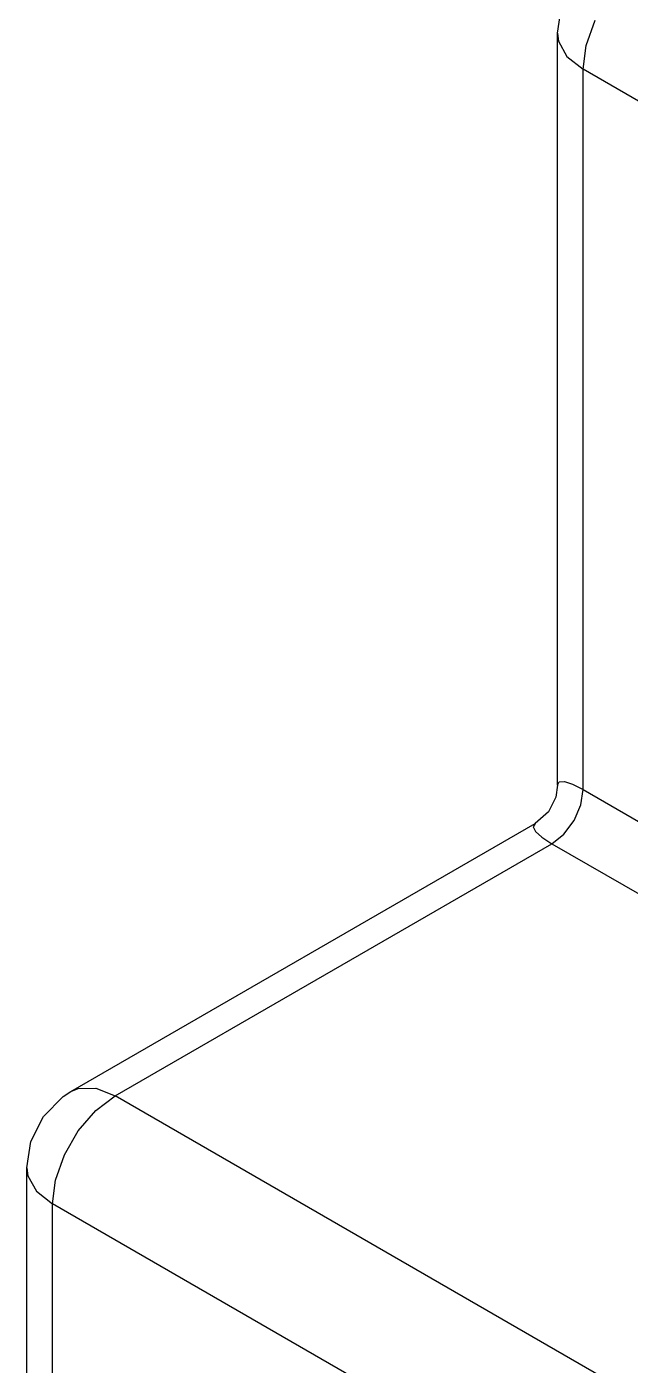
# Model space of a CAD drawing. Extents: x 0 to 420, y 0 to 297.
# Drawn here: x 175.19 to 182.03, y 153.19 to 168.36 of the extents above; entities that cross this region are included whole.
import ezdxf

# ---------------------------------------------------------------- set-up
doc = ezdxf.new("R2010")
doc.units = 0
doc.header["$LTSCALE"] = 23.1
doc.layers.add('40000_ISO', color=7, linetype='CONTINUOUS')

msp = doc.modelspace()

# ---------------------------------------------------------------- linework, layer by layer
at = {"layer": '40000_ISO', "color": 7, "linetype": 'CONTINUOUS'}
for p, q in [((181.202, 168.288), (181.248, 168.589)), ((181.528, 168.149), (181.629, 168.435)), ((181.202, 159.764), (181.202, 168.288)), ((181.202, 168.288), (181.214, 168.198)), ((181.214, 168.198), (181.311, 168.026)), ((181.495, 167.88), (181.528, 168.149)), ((181.311, 168.026), (181.495, 167.88)), ((181.495, 159.715), (181.495, 167.88)), ((205.183, 154.204), (181.495, 167.88)), ((181.202, 159.764), (181.183, 159.628)), ((181.202, 159.764), (181.222, 159.805)), ((181.222, 159.805), (181.281, 159.808)), ((181.281, 159.808), (181.374, 159.777)), ((181.374, 159.777), (181.495, 159.715)), ((181.183, 159.628), (181.1, 159.462)), ((181.468, 159.543), (181.495, 159.715)), ((181.495, 159.715), (186.268, 156.959)), ((181.1, 159.462), (180.952, 159.331)), ((181.391, 159.366), (181.468, 159.543)), ((175.691, 156.294), (180.952, 159.331)), ((180.952, 159.331), (180.927, 159.293)), ((180.927, 159.293), (180.953, 159.24)), ((181.276, 159.212), (181.391, 159.366)), ((180.953, 159.24), (181.027, 159.175)), ((181.027, 159.175), (181.141, 159.102)), ((181.141, 159.102), (181.276, 159.212)), ((176.191, 156.245), (181.141, 159.102)), ((181.141, 159.102), (185.914, 156.347)), ((175.604, 156.238), (175.692, 156.294)), ((175.692, 156.294), (175.775, 156.328)), ((175.775, 156.328), (175.972, 156.331)), ((175.972, 156.331), (176.191, 156.245)), ((175.379, 156.011), (175.604, 156.238)), ((175.972, 156.078), (176.191, 156.245)), ((199.879, 142.569), (176.191, 156.245)), ((175.238, 155.729), (175.379, 156.011)), ((175.775, 155.847), (175.972, 156.078)), ((175.618, 155.575), (175.775, 155.847)), ((175.191, 155.428), (175.238, 155.729)), ((175.518, 155.289), (175.618, 155.575)), ((175.191, 120.319), (175.191, 155.428)), ((175.191, 155.428), (175.204, 155.338)), ((175.204, 155.338), (175.3, 155.166)), ((175.484, 155.02), (175.518, 155.289)), ((175.3, 155.166), (175.484, 155.02)), ((175.484, 119.91), (175.484, 155.02)), ((199.172, 141.344), (175.484, 155.02))]:
    msp.add_line(p, q, dxfattribs=at)

doc.saveas('drawing.dxf')
